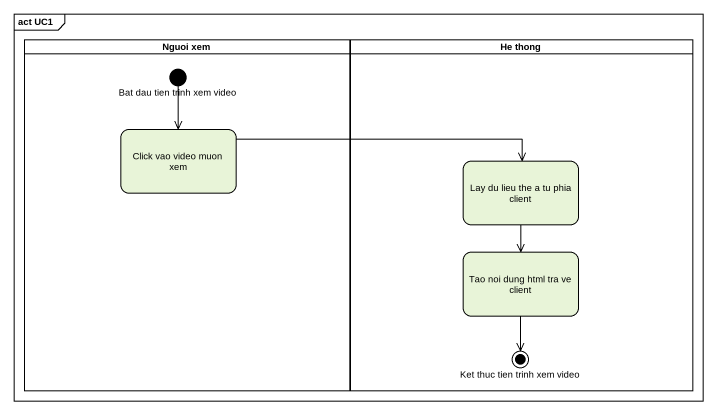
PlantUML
@startuml
mainframe act UC1
hide empty description
state "Nguoi xem" as Nguoi_xem <<partition>> {
  state "Bat dau tien trinh xem video" as Bat_dau_tien_trinh_xem_video <<start>>
  state "Click vao video muon xem" as Click_vao_video_muon_xem
}
state "He thong" as He_thong <<partition>> {
  state "Lay du lieu the a tu phia client" as Lay_du_lieu_the_a_tu_phia
  state "Tao noi dung html tra ve client" as Tao_noi_dung_html_tra_ve
  state "Ket thuc tien trinh xem video" as Ket_thuc_tien_trinh_xem <<end>>
}
Bat_dau_tien_trinh_xem_video --> Click_vao_video_muon_xem
Click_vao_video_muon_xem -right-> Lay_du_lieu_the_a_tu_phia
Lay_du_lieu_the_a_tu_phia --> Tao_noi_dung_html_tra_ve
Tao_noi_dung_html_tra_ve --> Ket_thuc_tien_trinh_xem
@enduml
